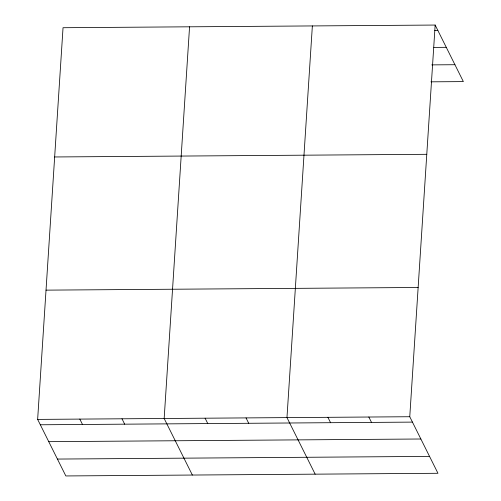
<?xml version="1.0" encoding="UTF-8"?>
<svg xmlns="http://www.w3.org/2000/svg" width="501" height="501" viewBox="0 0 501 501"><rect width="100%" height="100%" fill="white"/><g stroke="black" fill="none" stroke-linecap="round" stroke-linejoin="round"><path stroke-width="0.75" d="M435.162 25.05L409.762 416.732L437.962 473.282L65.838 475.95L37.644 419.4L63.038 27.718L435.162 25.05L463.356 81.6L430.916 81.832M189.56 26.81L164.165 418.492L192.359 475.042M312.361 25.933L286.967 417.615L315.16 474.165M434.755 30.455L437.843 30.429M433.904 47.407L446.259 47.319M431.768 64.879L454.933 64.717M54.659 156.97L426.777 154.308M46.023 290.142L418.147 287.48M37.644 419.4L409.762 416.732M40.331 424.779L412.448 422.111M48.747 441.669L420.865 439.001M57.421 459.066L429.539 456.398M368.83 417.026L371.517 422.406M327.898 417.32L330.579 422.7M246.035 417.903L248.715 423.289M205.097 418.197L207.783 423.583M121.993 418.792L124.674 424.178M79.816 419.099L82.502 424.479"/></g></svg>
